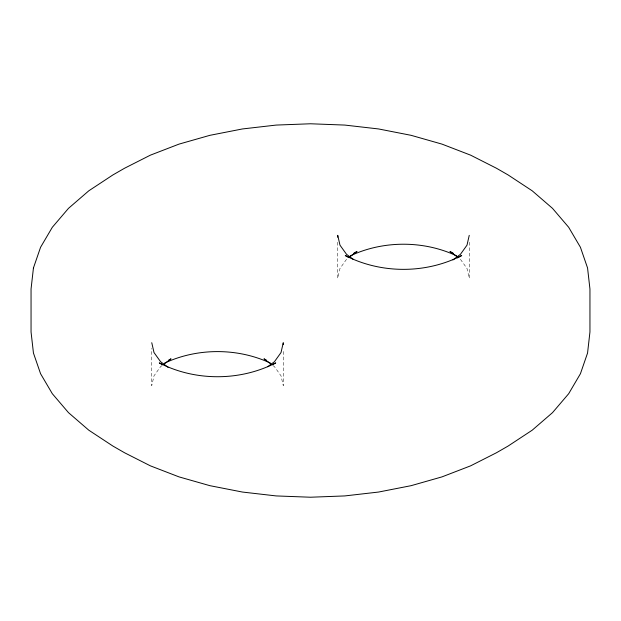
<?xml version="1.0" encoding="UTF-8"?>
<svg xmlns="http://www.w3.org/2000/svg" width="621" height="621" viewBox="0 0 621 621"><rect width="100%" height="100%" fill="white"/><g stroke="black" fill="none" stroke-linecap="round" stroke-linejoin="round"><path stroke-width="0.47" stroke-dasharray="3.1 2.33" d="M346.541 259.306L339.974 268.466L337.739 278.286L337.739 242.019M162.058 365.559L160.567 366.677L154 375.837L151.757 385.664L151.757 348.435M272.961 365.559L274.459 366.677L281.026 375.837L283.261 385.664L283.261 349.39M460.433 259.306L467 268.466L469.243 278.286L469.243 241.064"/><path stroke-width="0.93" d="M469.243 235.336L467 245.163L460.433 254.323L452.965 259.935M163.556 364.434L171.016 358.822L168.508 360.242M349.53 257.063L356.997 251.443L353.644 253.345M267.736 366.747L274.459 361.694L281.026 352.534L283.261 342.714L283.261 344.624M457.522 257.901L461.706 255.526C425.913 273.962 381.061 273.962 345.268 255.526L348.622 257.428M272.378 364.806L275.732 362.905C239.939 381.333 195.087 381.333 159.294 362.905L162.64 364.806M350.384 255.829C383.297 240.358 423.685 240.358 456.59 255.829M164.41 363.207C197.315 347.729 237.703 347.729 270.616 363.207M453.33 253.345L449.984 251.443L457.444 257.063M266.518 360.242L264.003 358.822L271.47 364.434M353.264 259.376L346.541 254.323L339.974 245.163L337.739 235.336L337.739 237.245M168.035 367.306L160.567 361.694L154 352.534L151.757 342.714M33.441 267.969L31.05 289.029L31.05 331.971L33.441 353.031L40.575 373.733L52.319 393.714L68.489 412.647L88.795 430.19L112.898 446.057L124.549 452.756L150.406 465.851L179.011 476.881L209.867 485.669L242.438 492.049L276.174 495.923L310.5 497.227L344.826 495.923L378.562 492.049L411.133 485.669L441.989 476.881L470.594 465.851L496.451 452.756L508.102 446.057L532.205 430.19L552.511 412.647L568.681 393.714L580.425 373.733L587.559 353.031L589.95 331.971L589.95 289.029L587.559 267.969L580.425 247.267L568.681 227.286L552.511 208.353L532.205 190.81L508.102 174.943L496.451 168.244L470.594 155.149L441.989 144.119L411.133 135.331L378.562 128.951L344.826 125.077L310.5 123.773L276.174 125.077L242.438 128.951L209.867 135.331L179.011 144.119L150.406 155.149L124.549 168.244L112.898 174.943L88.795 190.81L68.489 208.353L52.319 227.286L40.575 247.267L33.441 267.969"/></g></svg>
